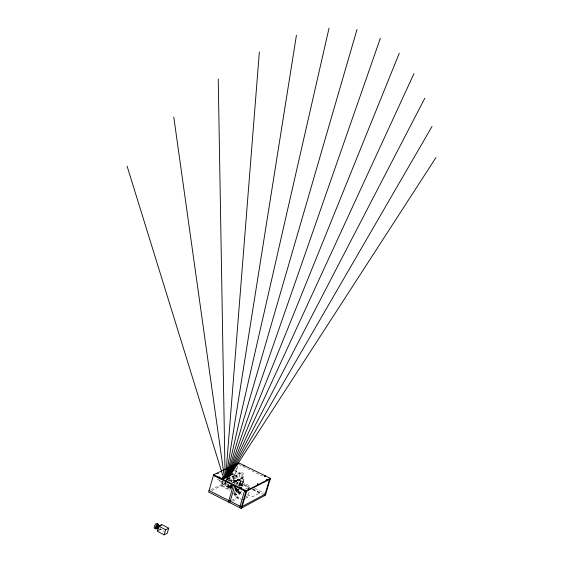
<?xml version="1.0" encoding="UTF-8"?>
<svg xmlns="http://www.w3.org/2000/svg" width="563" height="563" viewBox="0 0 563 563"><rect width="100%" height="100%" fill="white"/><g stroke="black" fill="none" stroke-linecap="round" stroke-linejoin="round"><path stroke-width="0.42" stroke-dasharray="2.81 2.11" d="M235.58 493.983L235.271 494.581M236.122 495.004L236.432 494.377L234.194 493.216M236.537 494.497L236.228 495.06L233.849 493.913M238.262 489.134L237.635 490.106L237.853 489.17M239.008 492.555L239.317 491.935M239.423 492.041L239.141 492.597M241.077 485.531L241.372 484.912M241.492 485.017L241.203 485.573M161.145 529.431C160.941 531.19 157.858 526.306 164.206 531.641M230.907 487.185L231.597 486.01M231.28 488.227L231.534 487.678M237.417 479.585L238.191 479.204L241.105 480.647L240.338 481.027L237.466 479.416A2.864 2.407 66.7 0 1 235.756 475.742L233.399 474.574M238.191 479.204L237.466 479.416A2.864 2.407 66.7 0 0 240.5 478.071L241.267 477.698L244.173 479.127L241.914 486.629M222.547 480.971L221.111 485.939L230.436 490.591M223.096 481.421L221.899 485.552L231.217 490.197M224.736 482.751L224.257 484.398L231.231 487.868M225.524 482.371L225.045 484.018L231.231 487.094M228.099 480.415L228.81 477.952M228.634 480.858L229.831 476.755M236.678 467.994L233.159 480.049L248.909 487.84M233.019 482.737L233.659 480.535L234.342 480.07A2.871 2.414 66.7 0 1 234.342 475.58A2.871 2.414 66.7 0 1 238.177 477.473A2.871 2.414 66.7 0 1 235.869 480.823L234.982 481.189L234.342 483.392M230.76 481.224L233.919 479.676L238.142 465.228M234.44 480.155L233.582 483.089L234.898 483.744L235.756 480.809M236.263 485.883L234.321 492.526L235.095 492.132L236.066 488.811M236.509 485.053L237.234 482.561L238.015 482.174L235.088 480.732L234.314 481.112A2.892 2.421 66.8 0 1 232.308 482.751M237.283 484.666L238.015 482.174M242.428 499.895L234.321 495.841L236.425 488.656M235.102 489.796L237.424 490.95L237.91 489.296M238.881 485.989L242.217 474.623L242.984 474.25L235.207 470.436M237.424 490.95L238.198 490.556L238.677 488.909M238.923 488.079L242.984 474.25M231.365 500.521L237.171 497.509L239.359 490.084M240.57 485.96L242.027 481.006L243.371 481.675L236.868 484.919M241.471 486.094L243.406 479.507L244.173 479.127M234.321 495.841L239.528 493.174L240.457 490M241.626 486.038L242.322 483.659L249.676 487.291M232.709 501.197L238.515 498.185L240.697 490.753M245.377 498.346L247.593 497.185L249.472 490.83M226.192 480.767L225.207 483.209L217.212 479.24M226.523 479.95L227.508 477.508M226.305 480.816L225.207 483.209L226.636 480.992M226.678 480.014L227.783 477.621M226.417 480.865L225.207 483.209L226.53 480.929M226.826 480.084L228.036 477.741M226.966 480.169L228.289 477.881M231.773 486.277L232.237 486.024M227.114 480.253L228.55 478.043M234.877 488.121L235.306 487.474M231.287 485.749L230.858 486.397L231.027 485.01M230.309 487.952L230.739 487.305L229.943 485.081L229.514 485.728L230.309 487.952L231.653 488.621M231.048 487.234L232.885 484.328M232.371 485.679L231.942 486.326L226.565 483.652L227.902 487.354L231.724 489.261M227.902 487.354L228.332 486.706L227.529 484.49M231.815 487.586L228.754 486.059L229.183 485.419L231.477 486.559M230.872 489.219L229.817 486.263L230.675 484.961M231.097 487.185L231.309 486.678M242.189 486.024L242.449 485.454L240.105 484.236M240.021 484.25L239.725 484.863M240.267 492.407C240.204 493.645 236.706 492.435 237.973 491.267M234.124 493.223L233.814 493.85M237.797 491.928L238.079 491.337M240.084 493.082L240.38 492.484M242.322 485.39L242.027 486.003M239.845 484.912L240.141 484.3M233.919 493.906L234.229 493.279M235.475 493.899L235.165 494.525M245.292 489.198L248.895 487.361M158.055 530.803L160.385 529.628M237.129 486.263L242.322 483.659M234.124 484.124L234.898 483.744M235.51 484.243L242.027 481.006M232.653 482.794L242.857 477.769M211.794 490.493L226.016 483.54M210.625 489.831L224.848 482.906M228.796 480.978L234.328 478.283L250.866 486.446M228.008 478.613L240.422 472.617M227.459 477.727L229.535 478.754L230.323 478.374A2.885 2.421 66.8 0 0 231.801 482.027M235.756 475.742L236.53 475.369A2.864 2.407 66.7 0 0 238.156 479.071A2.864 2.407 66.7 0 0 241.267 477.698M160.103 529.523L160.378 529.072M234.982 481.189L235.095 481.21A2.878 2.414 66.7 0 0 237.403 477.853A2.878 2.414 66.7 0 0 233.568 475.953A2.878 2.414 66.7 0 0 233.568 480.45L233.659 480.535M238.628 464.355L262.569 476.024M234.433 470.802L242.217 474.623M231.808 473.047L236.53 475.369M240.5 478.071L243.406 479.507M231.365 475.841L233.441 476.861L232.66 477.241L231.28 476.558M254.8 488.388L265.82 493.828M233.919 479.676L249.662 487.452M252.808 489.008L264.617 494.842M252.597 489.184L259.993 492.843L252.358 496.876L247.08 494.75M228.937 477.691L230.323 478.374M252.85 489.782L261.514 494.068M234.314 481.112L237.234 482.561M239.761 484.926L242.062 486.066M229.943 485.081L232.639 486.418M234.743 487.621L237.072 488.783M240.978 491.408L241.731 492.09M229.514 485.728L232.209 487.065M229.817 486.263L231.161 486.932M235.292 488.944L237.607 490.091M235.102 489.022L238.198 490.556M238.043 491.26L240.338 492.4M228.332 486.706L231.386 488.234M239.528 493.174L241.724 494.265M246.122 496.453L247.593 497.185M235.721 491.612L237.072 492.28A2.843 1.02 -64 0 0 239.388 489.88M237.171 497.509L238.515 498.185M227.959 483.842L228.754 486.059M230.64 485.172L231.168 486.657M226.833 479.922A2.899 2.428 66.8 0 1 229.845 478.663A2.899 2.428 66.8 0 1 231.646 482.118M235.299 487.727A2.456 0.887 -63.9 0 1 235.031 488.304M231.189 485.58A7.045 2.21 34.1 0 1 226.79 486.214A7.045 2.21 34.1 0 1 219.591 479.986M230.38 484.926A7.045 2.203 34.1 0 1 226.959 486.714A7.045 2.203 34.1 0 1 219.267 479.908M160.279 528.319A2.182 0.852 -62.2 0 1 159.012 529.762M237.1 492.294A2.843 1.02 -64 0 1 237.516 489.078M239.162 489.163A2.843 1.02 -64 0 1 236.734 492.104A2.843 1.02 -64 0 1 237.178 488.705M229.978 481.407A2.892 2.421 66.8 0 1 229.535 478.754M235.088 480.732A2.885 2.421 66.8 0 1 232.273 482.245M238.114 489.043A2.843 1.02 -64 0 1 235.784 491.633A2.843 1.02 -64 0 1 236.164 488.41M239.106 474.581A2.85 2.4 66.6 0 0 242.569 477.896A2.85 2.4 66.6 0 0 243.033 473.201A2.85 2.4 66.6 0 0 239.106 474.581"/><path stroke-width="0.84" d="M158.168 524.744L157.816 525.392M159.033 526.356L158.731 526.75L159.033 526.356A2.182 0.859 -62.2 0 0 157.943 528.748M155.684 528.277L156.042 527.608M225.622 477.952L259.353 51.944M232.216 474.855L230.83 474.292L222.005 478.515M226.03 478.001L296.427 35.279M226.375 478.064L329.031 28.15M158.696 526.131L157.274 531.198L164.178 534.85L167.267 533.252L168.689 528.193L161.799 524.568L158.696 526.131L165.606 529.769L168.689 528.193M164.178 534.85L165.606 529.769M213.616 474.708L208.634 492.041L240.978 508.326L265.405 495.229L270.465 478.332L238.818 462.92L213.616 474.708L246.144 490.837L270.465 478.332M223.272 478.494L223.75 476.84M226.917 477.304L356.998 29.501M238.613 463.616L238.818 462.92M228.458 502.02L233.335 485.32M229.81 502.703L234.694 485.996M239.613 507.636L244.553 490.887M240.978 508.326L246.144 490.837M241.766 507.903L246.714 491.161M264.666 495.623L269.522 479.416M227.227 477.396L380.356 38.235M157.485 527.264L157.204 527.637M227.508 477.508L399.273 53.26M228.149 476.819L413.995 73.556M228.444 476.96L424.805 98.229M229.176 476.361L432.018 126.471M230.457 475.088L435.924 157.619M218.036 473.68L217.022 473.392L218.043 473.638M161.314 525.082L161.299 525.483M267.305 479.718L266.362 479.437M266.369 479.338L267.355 479.641M265.243 476.108L264.279 475.826M264.286 475.749L265.272 476.045M244.131 465.826L243.174 465.559M243.181 465.467L244.159 465.749M236.889 464.848L235.925 464.574M235.939 464.496L236.917 464.771M235.735 465.2L236.587 465.327M227.558 469.232L226.6 468.909L227.607 469.155M157.358 526.954L157.07 527.58M155.803 528.34L156.155 527.672M156.676 525.356L156.317 526.039M156.444 526.081L156.781 525.434M265.82 493.828L241.407 506.876L209.042 490.598M218.718 477.691L219.288 477.713M270.254 479.036L245.925 491.569L213.405 475.432M228.986 468.135L229.76 467.769M158.055 524.667L157.696 525.349M247.994 489.367L248.719 489.529M264.336 476.382L264.934 476.579M228.515 475.193L229.894 475.876M225.467 475.974L227.551 477.002M225.376 476.692L226.762 477.382M127.076 166.12L223.905 479.014M173.777 117.048L224.468 477.994M218.233 79.017L225.116 477.938M157.774 527.214A2.766 1.091 -62.2 0 1 155.318 528.333A2.766 1.091 -62.2 0 1 157.485 524.167A2.766 1.091 -62.2 0 1 158.027 526.736M155.099 528.277A2.766 1.091 -62.1 0 1 154.734 525.49A2.766 1.091 -62.1 0 1 157.33 523.857M157.366 524.062A2.766 1.091 -62.1 0 1 157.366 524.427M222.082 478.761A7.045 2.21 34.1 0 1 222.413 478.867M159.406 526.032A2.182 0.859 -62.2 0 1 160.23 525.779M158.287 528.931A2.182 0.852 -62.2 0 1 158.562 527.953M158.801 527.447A2.182 0.852 -62.2 0 1 159.097 526.961M159.751 526.215A2.182 0.852 -62.2 0 1 160.068 525.997M157.344 526.053C156.746 528.523 156.078 525.715 157.344 526.053M157.584 530.649L157.907 530.276L157.591 530.585M258.361 484.257L257.361 483.962L258.361 484.257M249.113 489.015L248.1 488.705L249.113 488.994M241.576 488.051L240.556 487.755L241.576 488.03M232.428 474.116L231.013 473.582L222.111 478.001L223.532 478.466L232.406 474.173M219.901 477.297L218.88 477.023L219.88 477.354M156.894 526.145L157.232 526.025L156.894 526.145"/></g></svg>
